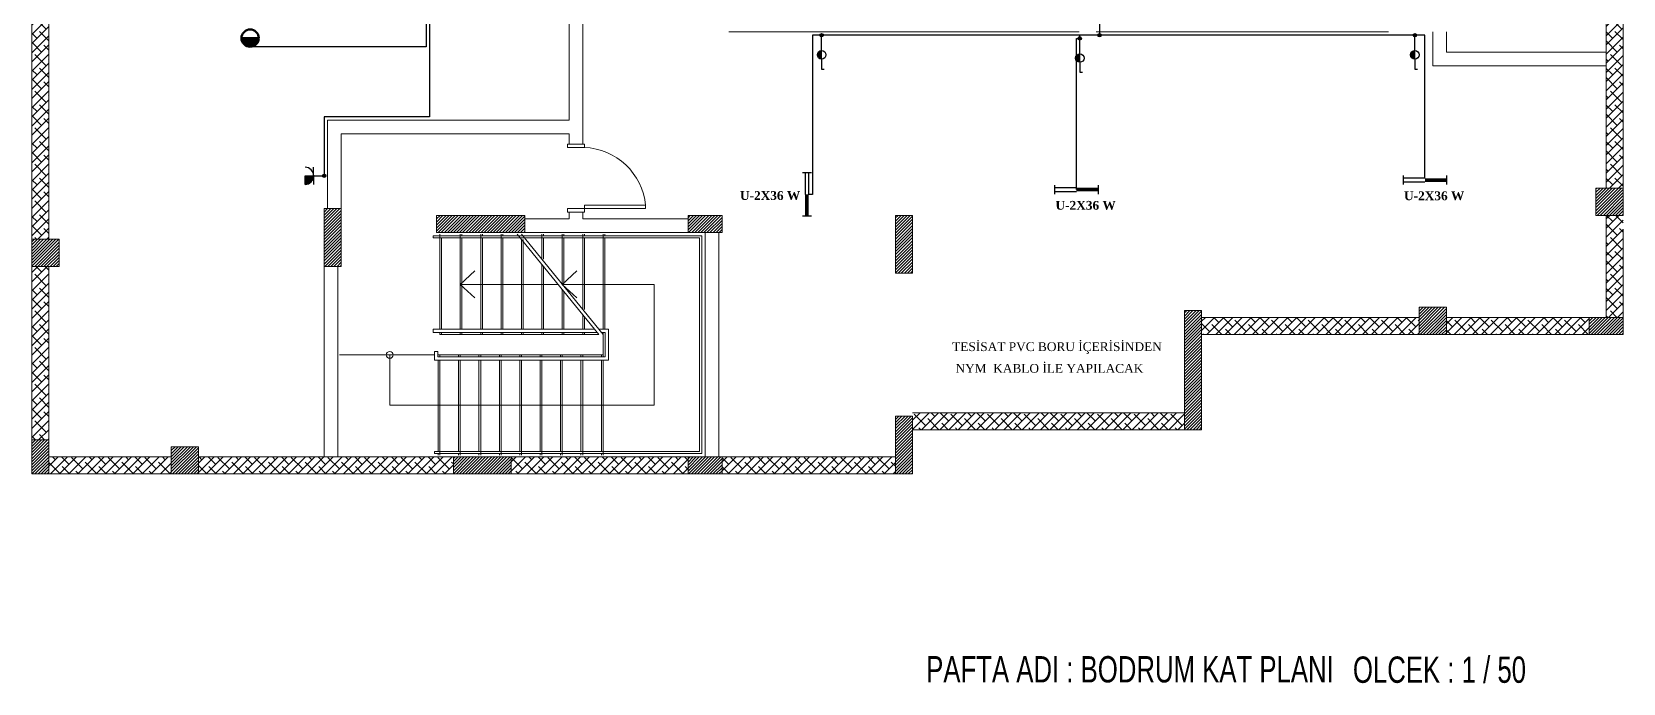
# Model space of a CAD drawing. Header units: millimetres. Extents: x 3395 to 31170, y 2853 to 7104.
# Drawn here: x 7695 to 10035, y 4042 to 4999 of the extents above; entities that cross this region are included whole.
import ezdxf

# ---------------------------------------------------------------- set-up
doc = ezdxf.new("R2010")
doc.units = ezdxf.units.MM
for name, color, linetype in [('AydınlatmaT.', 1, 'Continuous'), ('Elektrik T.', 4, 'Continuous'), ('H', 3, 'Continuous'), ('NO3', 3, 'Continuous'), ('priz', 4, 'Continuous'), ('S', 2, 'Continuous'), ('YazılarY.', 7, 'Continuous')]:
    doc.layers.add(name, color=color, linetype=linetype)
for name, color, linetype, lineweight in [('Duvar', 7, 'Continuous', 20), ('ELK', 1, 'Continuous', 50), ('elk035', 3, 'Continuous', 30), ('KAPEN', 30, 'Continuous', 13), ('TR', 252, 'Continuous', 5)]:
    doc.layers.add(name, color=color, linetype=linetype, lineweight=lineweight)
doc.styles.add('ALT', font='times.ttf', dxfattribs={"height": 20})
doc.styles.add('style1', font='arial.ttf')
pattern_1 = [(45, (14882.293, 21975.831), (-6.735192, 6.735192), []), (135, (14882.293, 21975.831), (-20.2055763, 6.735192), [23.8125, -14.2875])]

# ---------------------------------------------------------------- blocks, each defined once
blk = doc.blocks.new('LL1-2U')
at = {"layer": 'KAPEN'}
blk.add_lwpolyline([(5, 92.5), (10, 92.5), (10, 2.5), (5, 2.5)], close=True, dxfattribs=at)
for points in [[(0, 0), (0, 2.5), (5, 2.5), (5, -22.5), (0, -22.5), (0, -20)], [(100, 0), (100, 2.5), (95, 2.5), (95, -22.5), (100, -22.5), (100, -20)]]:
    blk.add_lwpolyline(points, dxfattribs=at)
blk.add_arc((0.8, -1.3), 94.2, 2.3093, 84.4176, dxfattribs=at)
blk = doc.blocks.new('C_ARMATUR')
at = {"layer": 'ELK'}
blk.add_hatch(color=256, dxfattribs=at).paths.add_polyline_path([(-9, 9, 0.198912), (-12.8, 0), (12.8, 0, 0.668179)])
blk.add_line((-12.8, 0), (12.8, 0), dxfattribs=at)
blk.add_lwpolyline([(-9, 9, 1), (9, -9, 1)], format="xyb", close=True, dxfattribs=at)
blk = doc.blocks.new('B')
at = {"layer": 'elk035'}
blk.add_hatch(color=256, dxfattribs=at).paths.add_polyline_path([(2.5, 0, 1), (-2.5, 0, 1)])
blk.add_circle((0, 0), 2.5, dxfattribs=at)
blk = doc.blocks.new('NORA')
for p, q in [((0, 0.228), (-0.032, 0.228)), ((0, 0.105), (0, 0.228))]:
    blk.add_line(p, q)
blk.add_circle((0, 0.053), 0.0525)
blk = doc.blocks.new('A')
at = {"layer": 'S', "xscale": 100, "yscale": 100, "zscale": 100, "rotation": 180}
blk.add_blockref('NORA', (0, 0), dxfattribs=at)

msp = doc.modelspace()

# ---------------------------------------------------------------- hatches: boundary and pattern name
at = {"layer": 'Duvar'}
for color, points in [(1, [(8856.3, 4971.7, 0.414214), (8850, 4965.4, 0.414214), (8856.3, 4959.1)]), (1, [(9235.8, 4967.1, 0.414214), (9229.5, 4960.8, 0.414214), (9235.8, 4954.5)]), (256, [(9728.7, 4971.7, 0.414214), (9722.4, 4965.4, 0.414214), (9728.7, 4959.1)])]:
    msp.add_hatch(color=color, dxfattribs=at).paths.add_polyline_path(points)
at = {"layer": 'priz'}
msp.add_hatch(color=4, dxfattribs=at).paths.add_polyline_path([(8109.4, 4787.6), (8096.8, 4787.5), (8096.8, 4774.9, 0.414214)])
at = {"layer": 'TR'}
h = msp.add_hatch(dxfattribs=at)
h.set_pattern_fill('ANSI38', color=256, scale=3)
h.set_pattern_definition(pattern_1)
h.paths.add_polyline_path([(10009.9, 5144.3), (10009.9, 5019.3), (10009.9, 4999.3), (10009.9, 4769.3), (10034.9, 4769.3), (10034.9, 5144.3)])
h = msp.add_hatch(dxfattribs=at)
h.set_pattern_fill('ANSI38', color=256, scale=3)
h.set_pattern_definition(pattern_1)
h.paths.add_polyline_path([(7694.9, 4694.3), (7719.9, 4694.3), (7719.9, 5034.3), (7694.9, 5034.3)])
h = msp.add_hatch(dxfattribs=at)
h.set_pattern_fill('ANSI38', color=256, scale=3)
h.set_pattern_definition(pattern_1)
h.paths.add_polyline_path([(10009.9, 4579.3), (10010.3, 4579.3), (10034.9, 4579.3), (10034.9, 4709.7), (10034.9, 4729.3), (10009.9, 4729.3), (10009.9, 4579.3)])
h.paths.add_polyline_path([(10009.9, 4579.3), (10009.9, 4579.3)], flags=16)
h = msp.add_hatch(dxfattribs=at)
h.set_pattern_fill('ANSI38', color=256, scale=3)
h.set_pattern_definition(pattern_1)
h.paths.add_polyline_path([(7694.9, 4399.3), (7719.9, 4399.3), (7719.9, 4654.3), (7694.9, 4654.3), (7694.9, 4399.3)])
h = msp.add_hatch(dxfattribs=at)
h.set_pattern_fill('ANSI38', color=256, scale=3)
h.set_pattern_definition([(45, (14882.293, 21975.831), (-6.735192, 6.735192), []), (135, (14882.293, 21975.831), (-20.2055763, 6.735192), [23.8125, -14.2875])])
h.paths.add_polyline_path([(9734.9, 4554.3), (9734.9, 4579.3), (9414.9, 4579.3), (9414.9, 4554.3)])
h = msp.add_hatch(dxfattribs=at)
h.set_pattern_fill('ANSI38', color=256, scale=3)
h.set_pattern_definition(pattern_1)
h.paths.add_polyline_path([(9984.9, 4579.3), (9774.9, 4579.3), (9774.9, 4554.3), (9984.9, 4554.3)])
h = msp.add_hatch(dxfattribs=at)
h.set_pattern_fill('ANSI38', color=256, scale=3)
h.set_pattern_definition([(45, (14882.293, 21985.831), (-6.735192, 6.735192), []), (135, (14882.293, 21985.831), (-20.2055763, 6.735192), [23.8125, -14.2875])])
h.paths.add_polyline_path([(8989.9, 4439.3), (8989.9, 4414.3), (9389.9, 4414.3), (9389.9, 4439.3)])
h = msp.add_hatch(dxfattribs=at)
h.set_pattern_fill('ANSI38', color=256, scale=3)
h.set_pattern_definition(pattern_1)
h.paths.add_polyline_path([(7719.9, 4349.3), (7899.9, 4349.3), (7899.9, 4374.3), (7719.9, 4374.3), (7719.9, 4374), (7719.9, 4349.3)])
h = msp.add_hatch(dxfattribs=at)
h.set_pattern_fill('ANSI38', color=256, scale=3)
h.set_pattern_definition(pattern_1)
h.paths.add_polyline_path([(8124.9, 4374.3), (7939.9, 4374.3), (7939.9, 4349.3), (7944.6, 4349.3), (8265.2, 4349.3), (8314.9, 4349.3), (8314.9, 4374.3), (8144.9, 4374.3)])
h = msp.add_hatch(dxfattribs=at)
h.set_pattern_fill('ANSI38', color=256, scale=3)
h.set_pattern_definition(pattern_1)
h.paths.add_polyline_path([(8399.9, 4349.3), (8659.9, 4349.3), (8659.9, 4374.3), (8399.9, 4374.3)])
h = msp.add_hatch(dxfattribs=at)
h.set_pattern_fill('ANSI38', color=256, scale=3)
h.set_pattern_definition(pattern_1)
h.paths.add_polyline_path([(8709.9, 4349.3), (8964.9, 4349.3), (8964.9, 4374.3), (8709.9, 4374.3)])

# ---------------------------------------------------------------- linework, layer by layer
at = {"layer": 'AydınlatmaT.'}
for p, q in [((9230.8, 4989.7), (9235.8, 4989.7)), ((9235.8, 4989.7), (9235.8, 4994.3))]:
    msp.add_line(p, q, dxfattribs=at)
for points in [[(8274.9, 5819.3), (8274.9, 5794.3), (8274.9, 5784.3), (8284.9, 5784.3), (8284.9, 5506.8), (8284.9, 5506.8), (8279.9, 5506.8), (8279.9, 5411.8), (8279.9, 5506.8), (8279.9, 5506.8), (8279.9, 5411.8), (8279.9, 5401.8), (8284.9, 5401.8), (8284.9, 5124.3), (8284.9, 5124.3), (8274.9, 5124.3), (8274.9, 4977.2), (8024, 4977.2), (8015.9, 4977.2)], [(9259.9, 5399.3), (9259.9, 5399.3), (9264.9, 5399.1), (9264.9, 4999.3), (9264.9, 4994.3)], [(8842.8, 4994.3), (8842.8, 4760.2), (8837.4, 4760.2)], [(9264.9, 4994.3), (8842.8, 4994.3)], [(9230.8, 4767.3), (9230.8, 4989.7)], [(9743.3, 4783.9), (9743.3, 4994.3), (9743.2, 4994.3), (9264.9, 4994.3)]]:
    msp.add_lwpolyline(points, dxfattribs=at)
at = {"layer": 'Duvar'}
for p, q in [((10009.9, 4769.3), (10009.9, 5204.4)), ((10034.9, 4749.3), (10034.9, 5204.4)), ((8484.9, 5034.3), (8484.9, 4869.3)), ((8504.9, 5034.3), (8504.9, 4834.3)), ((8129.9, 4739.3), (8129.9, 4869.3)), ((8484.9, 4869.3), (8129.9, 4869.3)), ((8149.9, 4739.3), (8149.9, 4849.3)), ((8484.9, 4849.3), (8149.9, 4849.3)), ((8484.9, 4849.3), (8484.9, 4834.3)), ((8484.9, 4834.3), (8504.9, 4834.3)), ((9994.9, 4769.3), (10034.9, 4769.3)), ((9994.9, 4769.3), (9994.9, 4729.3)), ((10034.9, 4769.3), (10034.9, 4729.3)), ((8124.9, 4739.3), (8149.9, 4739.3)), ((8124.9, 4739.3), (8124.9, 4654.3)), ((8149.9, 4739.3), (8149.9, 4654.3)), ((8289.9, 4729.3), (8419.9, 4729.3)), ((8289.9, 4729.3), (8289.9, 4704.3)), ((8419.9, 4729.3), (8419.9, 4704.3)), ((8484.9, 4734.3), (8484.9, 4724.3)), ((8484.9, 4734.3), (8504.9, 4734.3)), ((8504.9, 4734.3), (8504.9, 4724.3)), ((8659.9, 4729.3), (8709.9, 4729.3)), ((8659.9, 4729.3), (8659.9, 4704.3)), ((8709.9, 4729.3), (8709.9, 4704.3)), ((9994.9, 4729.3), (10034.9, 4729.3)), ((8289.9, 4704.3), (8419.9, 4704.3)), ((8659.9, 4704.3), (8709.9, 4704.3)), ((7694.9, 4694.3), (7734.9, 4694.3)), ((7694.9, 4694.3), (7694.9, 4654.3)), ((7734.9, 4694.3), (7734.9, 4654.3)), ((8284.9, 4699.3), (8679.9, 4699.3)), ((8284.9, 4699.3), (8284.9, 4696.3)), ((8284.9, 4696.3), (8676.9, 4696.3)), ((8676.9, 4696.3), (8676.9, 4382.3)), ((8679.9, 4699.3), (8679.9, 4379.3)), ((7694.9, 4654.3), (7734.9, 4654.3)), ((8124.9, 4654.3), (8149.9, 4654.3)), ((9389.9, 4589.3), (9414.9, 4589.3)), ((9389.9, 4589.3), (9389.9, 4414.3)), ((9414.9, 4589.3), (9414.9, 4414.3)), ((9734.9, 4594.3), (9774.9, 4594.3)), ((9734.9, 4594.3), (9734.9, 4554.3)), ((9774.9, 4594.3), (9774.9, 4554.3)), ((9414.9, 4579.3), (9734.9, 4579.3)), ((9984.9, 4579.3), (10034.9, 4579.3)), ((9984.9, 4579.3), (9984.9, 4554.3)), ((10034.9, 4579.3), (10034.9, 4554.3)), ((8284.9, 4562.3), (8521.9, 4562.3)), ((8284.9, 4562.3), (8284.9, 4557.3)), ((8284.9, 4557.3), (8526, 4557.3)), ((8528.4, 4562.3), (8542.9, 4562.3)), ((8532.5, 4557.3), (8537.9, 4557.3)), ((8537.9, 4557.3), (8537.9, 4521.3)), ((8542.9, 4562.3), (8542.9, 4516.3)), ((9414.9, 4554.3), (9734.9, 4554.3)), ((9734.9, 4554.3), (9774.9, 4554.3)), ((9984.9, 4554.3), (10034.9, 4554.3)), ((8286.9, 4529.3), (8286.9, 4516.3)), ((8291.9, 4529.3), (8286.9, 4529.3)), ((8286.9, 4516.3), (8542.9, 4516.3)), ((8291.9, 4529.3), (8291.9, 4521.3)), ((8291.9, 4521.3), (8537.9, 4521.3)), ((8964.9, 4434.3), (8989.9, 4434.3)), ((8964.9, 4434.3), (8964.9, 4349.3)), ((9389.9, 4439.3), (8989.9, 4439.3)), ((8989.9, 4434.3), (8989.9, 4349.3)), ((7694.9, 4399.3), (7719.9, 4399.3)), ((7694.9, 4399.3), (7694.9, 4349.3)), ((7719.9, 4399.3), (7719.9, 4349.3)), ((8989.9, 4414.3), (9389.9, 4414.3)), ((8989.9, 4349.2), (8989.9, 4404.2)), ((9389.9, 4414.3), (9414.9, 4414.3)), ((7899.9, 4389.3), (7939.9, 4389.3)), ((7899.9, 4389.3), (7899.9, 4349.3)), ((7939.9, 4389.3), (7939.9, 4349.3)), ((8286.9, 4382.3), (8676.9, 4382.3)), ((8286.9, 4382.3), (8286.9, 4379.3)), ((8286.9, 4379.3), (8679.9, 4379.3)), ((8314.9, 4374.3), (8399.9, 4374.3)), ((8314.9, 4374.3), (8314.9, 4349.3)), ((8399.9, 4374.3), (8399.9, 4349.3)), ((8659.9, 4374.3), (8709.9, 4374.3)), ((8659.9, 4374.3), (8659.9, 4349.3)), ((8709.9, 4374.3), (8709.9, 4349.3)), ((7694.9, 4349.3), (7719.9, 4349.3)), ((7899.9, 4349.3), (7939.9, 4349.3)), ((8314.9, 4349.3), (8399.9, 4349.3)), ((8659.9, 4349.3), (8709.9, 4349.3)), ((8964.9, 4349.3), (8989.9, 4349.3))]:
    msp.add_line(p, q, dxfattribs=at)
at = {"layer": 'Duvar', "ltscale": 2}
for p, q in [((7694.9, 4694.3), (7694.9, 5034.3)), ((7719.9, 4694.3), (7719.9, 5034.3)), ((8719.9, 4999.3), (9234.9, 4999.3)), ((8719.9, 4999.3), (9234.9, 4999.3)), ((9259.9, 4999.3), (9689.9, 4999.3)), ((9754.9, 4999.3), (9754.9, 4949.3)), ((9774.9, 4999.3), (9774.9, 4969.3)), ((9774.9, 4969.3), (10009.9, 4969.3)), ((9754.9, 4949.3), (10009.9, 4949.3)), ((10009.9, 4729.3), (10009.9, 4579.3)), ((8419.9, 4724.3), (8484.9, 4724.3)), ((8419.9, 4704.3), (8684.9, 4704.3)), ((8504.9, 4724.3), (8659.9, 4724.3)), ((8684.9, 4704.3), (8684.9, 4374.3)), ((8704.9, 4704.3), (8704.9, 4374.3)), ((10034.9, 4709.3), (10034.9, 4554.3)), ((8447.4, 4701.8), (8447.4, 4699.3)), ((8447.4, 4696.3), (8447.4, 4664.9)), ((8477.4, 4701.8), (8477.4, 4699.3)), ((8477.4, 4696.3), (8477.4, 4628)), ((8507.4, 4701.8), (8507.4, 4699.3)), ((8507.4, 4696.3), (8507.4, 4591.1)), ((8537.4, 4701.8), (8537.4, 4699.3)), ((8537.4, 4696.3), (8537.4, 4562.3)), ((7694.9, 4369.3), (7694.9, 4654.3)), ((7719.9, 4374.3), (7719.9, 4654.3)), ((8124.9, 4654.3), (8124.9, 4374.3)), ((8144.9, 4654.3), (8144.9, 4374.3)), ((9774.9, 4579.3), (10009.9, 4579.3)), ((8534.9, 4557.3), (8534.9, 4554.3)), ((8534.9, 4557.3), (8534.9, 4524.3)), ((9774.9, 4554.3), (10034.9, 4554.3)), ((8286.9, 4524.3), (8147.4, 4524.3)), ((8294.9, 4524.3), (8291.9, 4524.3)), ((8292.4, 4516.3), (8292.4, 4382.3)), ((8294.9, 4524.3), (8534.9, 4524.3)), ((8322.4, 4524.3), (8322.4, 4521.3)), ((8322.4, 4516.3), (8322.4, 4382.3)), ((8352.4, 4524.3), (8352.4, 4521.3)), ((8352.4, 4516.3), (8352.4, 4382.3)), ((8382.4, 4524.3), (8382.4, 4521.3)), ((8382.4, 4516.3), (8382.4, 4382.3)), ((8412.4, 4524.3), (8412.4, 4521.3)), ((8412.4, 4516.3), (8412.4, 4382.3)), ((8442.4, 4524.3), (8442.4, 4521.3)), ((8442.4, 4516.3), (8442.4, 4382.3)), ((8472.4, 4524.3), (8472.4, 4521.3)), ((8472.4, 4516.3), (8472.4, 4382.3)), ((8502.4, 4524.3), (8502.4, 4521.3)), ((8502.4, 4516.3), (8502.4, 4382.3)), ((8532.4, 4524.3), (8532.4, 4521.3)), ((8532.4, 4516.3), (8532.4, 4382.3)), ((8292.4, 4379.3), (8292.4, 4376.8)), ((8322.4, 4379.3), (8322.4, 4376.8)), ((8352.4, 4379.3), (8352.4, 4376.8)), ((8382.4, 4379.3), (8382.4, 4376.8)), ((8412.4, 4379.3), (8412.4, 4376.8)), ((8442.4, 4379.3), (8442.4, 4376.8)), ((8472.4, 4379.3), (8472.4, 4376.8)), ((8502.4, 4379.3), (8502.4, 4376.8)), ((8532.4, 4379.3), (8532.4, 4376.8)), ((7694.9, 4369.3), (7694.9, 4349.3)), ((7899.9, 4374.3), (7719.9, 4374.3)), ((7939.9, 4374.3), (8964.9, 4374.3)), ((8344.9, 4374.3), (8964.9, 4374.3)), ((7904.9, 4349.3), (7694.9, 4349.3)), ((7939.9, 4349.3), (8314.9, 4349.3)), ((8344.9, 4349.3), (8964.9, 4349.3))]:
    msp.add_line(p, q, dxfattribs=at)
at = {"layer": 'Duvar', "ltscale": 5}
for p, q in [((8294.9, 4701.8), (8294.9, 4562.3)), ((8297.4, 4696.3), (8297.4, 4562.3)), ((8324.9, 4701.8), (8324.9, 4562.3)), ((8327.4, 4701.8), (8327.4, 4699.3)), ((8327.4, 4696.3), (8327.4, 4562.3)), ((8354.9, 4701.8), (8354.9, 4562.3)), ((8357.4, 4701.8), (8357.4, 4699.3)), ((8357.4, 4696.3), (8357.4, 4562.3)), ((8384.9, 4701.8), (8384.9, 4562.3)), ((8387.4, 4701.8), (8387.4, 4699.3)), ((8387.4, 4696.3), (8387.4, 4562.3)), ((8414.9, 4693.8), (8414.9, 4562.3)), ((8417.4, 4693.8), (8417.4, 4562.3)), ((8444.9, 4701.8), (8444.9, 4664.9)), ((8474.9, 4701.8), (8474.9, 4628)), ((8504.9, 4701.8), (8504.9, 4591.1)), ((8534.9, 4701.8), (8534.9, 4562.3)), ((8534.9, 4701.8), (8534.9, 4562.3)), ((8444.9, 4657), (8444.9, 4562.3)), ((8447.4, 4653.9), (8447.4, 4562.3)), ((8474.9, 4620.1), (8474.9, 4562.3)), ((8477.4, 4617), (8477.4, 4562.3)), ((8504.9, 4583.2), (8504.9, 4562.3)), ((8507.4, 4580.1), (8507.4, 4562.3)), ((8294.9, 4557.3), (8294.9, 4554.3)), ((8294.9, 4554.3), (8528.5, 4554.3)), ((8297.4, 4557.3), (8297.4, 4554.3)), ((8324.9, 4557.3), (8324.9, 4554.3)), ((8327.4, 4557.3), (8327.4, 4554.3)), ((8354.9, 4557.3), (8354.9, 4554.3)), ((8357.4, 4557.3), (8357.4, 4554.3)), ((8384.9, 4557.3), (8384.9, 4554.3)), ((8387.4, 4557.3), (8387.4, 4554.3)), ((8414.9, 4557.3), (8414.9, 4554.3)), ((8417.4, 4557.3), (8417.4, 4554.3)), ((8444.9, 4557.3), (8444.9, 4554.3)), ((8447.4, 4557.3), (8447.4, 4554.3)), ((8474.9, 4557.3), (8474.9, 4554.3)), ((8477.4, 4557.3), (8477.4, 4554.3)), ((8504.9, 4557.3), (8504.9, 4554.3)), ((8507.4, 4557.3), (8507.4, 4554.3)), ((8294.9, 4524.3), (8294.9, 4521.3)), ((8294.9, 4516.3), (8294.9, 4376.8)), ((8324.9, 4524.3), (8324.9, 4521.3)), ((8324.9, 4516.3), (8324.9, 4376.8)), ((8354.9, 4524.3), (8354.9, 4521.3)), ((8354.9, 4516.3), (8354.9, 4376.8)), ((8384.9, 4524.3), (8384.9, 4521.3)), ((8384.9, 4516.3), (8384.9, 4376.8)), ((8414.9, 4524.3), (8414.9, 4521.3)), ((8414.9, 4516.3), (8414.9, 4376.8)), ((8444.9, 4524.3), (8444.9, 4521.3)), ((8444.9, 4516.3), (8444.9, 4376.8)), ((8474.9, 4524.3), (8474.9, 4521.3)), ((8474.9, 4516.3), (8474.9, 4376.8)), ((8504.9, 4524.3), (8504.9, 4521.3)), ((8504.9, 4516.3), (8504.9, 4376.8)), ((8534.9, 4524.3), (8534.9, 4521.3)), ((8534.9, 4524.3), (8534.9, 4521.3)), ((8534.9, 4516.3), (8534.9, 4376.8)), ((8534.9, 4516.3), (8534.9, 4376.8))]:
    msp.add_line(p, q, dxfattribs=at)
at = {"layer": 'Duvar'}
msp.add_lwpolyline([(8989.9, 4729.3), (8989.9, 4644.3), (8964.9, 4644.3), (8964.9, 4729.3)], close=True, dxfattribs=at)
for points in [[(8528.5, 4554.3), (8408.5, 4701.8)], [(8534.9, 4554.3), (8414.9, 4701.8)], [(8346.5, 4648), (8324.9, 4628)], [(8496.5, 4648), (8474.9, 4628)], [(8474.9, 4628), (8609.9, 4628), (8609.9, 4450.5), (8221.1, 4450.5), (8221.1, 4524.3)], [(8324.9, 4628), (8468.5, 4628)], [(8346.5, 4608), (8324.9, 4628)], [(8496.5, 4608), (8474.9, 4628)]]:
    msp.add_lwpolyline(points, dxfattribs=at)
msp.add_circle((8221.1, 4524.3), 5, dxfattribs=at)
at = {"layer": 'Elektrik T.'}
msp.add_lwpolyline([(8284.9, 5501.8), (8284.9, 5406.8), (8284.9, 5406.8), (8289.9, 5406.8), (8289.9, 5124.3), (8289.9, 5119.3), (8279.9, 5119.3), (8279.9, 4874.3), (8279.9, 4874.3), (8129.9, 4874.3), (8124.9, 4874.3), (8124.9, 4787.6)], dxfattribs=at)
at = {"layer": 'H', "linetype": 'Continuous'}
for p, q in [((8856.3, 4959.1), (8856.3, 4994.3)), ((9235.8, 4954.5), (9235.8, 4989.7)), ((9728.7, 4959.1), (9728.7, 4994.3))]:
    msp.add_line(p, q, dxfattribs=at)
at = {"layer": 'NO3'}
for p, q in [((8841.4, 4792.1), (8828, 4792.1)), ((8832, 4792.1), (8832, 4760.2)), ((8837.4, 4760.2), (8837.4, 4792.1)), ((9198.8, 4774), (9198.8, 4760.7)), ((9262.8, 4774), (9262.8, 4760.7)), ((9711.3, 4787.9), (9711.3, 4774.6)), ((9743.3, 4783.9), (9711.3, 4783.9)), ((9711.3, 4778.6), (9743.3, 4778.6)), ((9775.3, 4787.9), (9775.3, 4774.6)), ((9230.8, 4770), (9198.8, 4770)), ((9198.8, 4764.7), (9230.8, 4764.7)), ((8841.4, 4728.2), (8828, 4728.2))]:
    msp.add_line(p, q, dxfattribs=at)
at = {"layer": 'NO3', "const_width": 5.33}
for points in [[(9775.3, 4781.3), (9743.3, 4781.3)], [(8834.7, 4728.2), (8834.7, 4760.2)], [(9262.8, 4767.3), (9230.8, 4767.3)]]:
    msp.add_lwpolyline(points, dxfattribs=at)
at = {"layer": 'priz', "color": 4}
for p, q in [((8109.4, 4775), (8109.3, 4800.1)), ((8096.8, 4787.5), (8124.9, 4787.6)), ((8096.8, 4774.9), (8096.8, 4787.5))]:
    msp.add_line(p, q, dxfattribs=at)
for start, end in [(0.2087, 90.2087), (270.2087, 0.2087)]:
    msp.add_arc((8096.8, 4787.5), 12.6, start, end, dxfattribs=at)
at = {"layer": 'TR', "ltscale": 2}
for p, q in [((9994.9, 4767.8), (9996.4, 4769.3)), ((9994.9, 4763.3), (10000.9, 4769.3)), ((9994.9, 4758.8), (10005.4, 4769.3)), ((9994.9, 4754.3), (10009.9, 4769.3)), ((9994.9, 4749.8), (10014.4, 4769.3)), ((9994.9, 4745.3), (10018.9, 4769.3)), ((9994.9, 4740.8), (10023.3, 4769.3)), ((9994.9, 4736.3), (10027.8, 4769.3)), ((9994.9, 4731.8), (10032.3, 4769.3)), ((9996.8, 4729.3), (10034.9, 4767.4)), ((10001.3, 4729.3), (10034.9, 4762.9)), ((10005.8, 4729.3), (10034.9, 4758.4)), ((10010.3, 4729.3), (10034.9, 4753.9)), ((8124.9, 4738.7), (8125.5, 4739.3)), ((8124.9, 4734.2), (8129.9, 4739.3)), ((8124.9, 4729.7), (8134.4, 4739.3)), ((8124.9, 4725.2), (8138.9, 4739.3)), ((8124.9, 4720.8), (8143.4, 4739.3)), ((8124.9, 4716.3), (8147.9, 4739.3)), ((8124.9, 4711.8), (8149.9, 4736.8)), ((8124.9, 4707.3), (8149.9, 4732.3)), ((8124.9, 4702.8), (8149.9, 4727.8)), ((8289.9, 4728.6), (8290.6, 4729.3)), ((8289.9, 4724.1), (8295.1, 4729.3)), ((8289.9, 4719.6), (8299.5, 4729.3)), ((8289.9, 4715.1), (8304, 4729.3)), ((8289.9, 4710.6), (8308.5, 4729.3)), ((8289.9, 4706.1), (8313, 4729.3)), ((8292.5, 4704.3), (8317.5, 4729.3)), ((8297, 4704.3), (8322, 4729.3)), ((8301.5, 4704.3), (8326.5, 4729.3)), ((8306, 4704.3), (8331, 4729.3)), ((8310.5, 4704.3), (8335.5, 4729.3)), ((8315, 4704.3), (8340, 4729.3)), ((8319.4, 4704.3), (8344.4, 4729.3)), ((8323.9, 4704.3), (8348.9, 4729.3)), ((8328.4, 4704.3), (8353.4, 4729.3)), ((8332.9, 4704.3), (8357.9, 4729.3)), ((8337.4, 4704.3), (8362.4, 4729.3)), ((8341.9, 4704.3), (8366.9, 4729.3)), ((8346.4, 4704.3), (8371.4, 4729.3)), ((8350.9, 4704.3), (8375.9, 4729.3)), ((8355.4, 4704.3), (8380.4, 4729.3)), ((8359.9, 4704.3), (8384.9, 4729.3)), ((8364.4, 4704.3), (8389.4, 4729.3)), ((8368.8, 4704.3), (8393.8, 4729.3)), ((8373.3, 4704.3), (8398.3, 4729.3)), ((8377.8, 4704.3), (8402.8, 4729.3)), ((8382.3, 4704.3), (8407.3, 4729.3)), ((8386.8, 4704.3), (8411.8, 4729.3)), ((8391.3, 4704.3), (8416.3, 4729.3)), ((8395.8, 4704.3), (8419.9, 4728.4)), ((8659.9, 4725.9), (8663.2, 4729.3)), ((8659.9, 4721.4), (8667.7, 4729.3)), ((8659.9, 4716.9), (8672.2, 4729.3)), ((8659.9, 4712.4), (8676.7, 4729.3)), ((8659.9, 4708), (8681.2, 4729.3)), ((8660.7, 4704.3), (8685.7, 4729.3)), ((8665.2, 4704.3), (8690.2, 4729.3)), ((8669.7, 4704.3), (8694.7, 4729.3)), ((8674.2, 4704.3), (8699.2, 4729.3)), ((8678.7, 4704.3), (8703.7, 4729.3)), ((8683.1, 4704.3), (8708.1, 4729.3)), ((8964.9, 4725.6), (8968.6, 4729.3)), ((8964.9, 4721.1), (8973.1, 4729.3)), ((8964.9, 4716.6), (8977.6, 4729.3)), ((8964.9, 4712.1), (8982, 4729.3)), ((8964.9, 4707.6), (8986.5, 4729.3)), ((8964.9, 4703.1), (8989.9, 4728.1)), ((10014.8, 4729.3), (10034.9, 4749.4)), ((10019.3, 4729.3), (10034.9, 4744.9)), ((10023.8, 4729.3), (10034.9, 4740.4)), ((10028.2, 4729.3), (10034.9, 4735.9)), ((10032.7, 4729.3), (10034.9, 4731.4)), ((8124.9, 4698.3), (8149.9, 4723.3)), ((8124.9, 4693.8), (8149.9, 4718.8)), ((8124.9, 4689.3), (8149.9, 4714.3)), ((8124.9, 4684.8), (8149.9, 4709.8)), ((8124.9, 4680.3), (8149.9, 4705.3)), ((8400.3, 4704.3), (8419.9, 4723.9)), ((8404.8, 4704.3), (8419.9, 4719.4)), ((8409.3, 4704.3), (8419.9, 4714.9)), ((8413.7, 4704.3), (8419.9, 4710.4)), ((8418.2, 4704.3), (8419.9, 4705.9)), ((8687.6, 4704.3), (8709.9, 4726.5)), ((8692.1, 4704.3), (8709.9, 4722)), ((8696.6, 4704.3), (8709.9, 4717.5)), ((8701.1, 4704.3), (8709.9, 4713.1)), ((8705.6, 4704.3), (8709.9, 4708.6)), ((8964.9, 4698.6), (8989.9, 4723.6)), ((8964.9, 4694.2), (8989.9, 4719.2)), ((8964.9, 4689.7), (8989.9, 4714.7)), ((8964.9, 4685.2), (8989.9, 4710.2)), ((8964.9, 4680.7), (8989.9, 4705.7)), ((7694.9, 4690.4), (7698.8, 4694.3)), ((7694.9, 4685.9), (7703.3, 4694.3)), ((7694.9, 4681.4), (7707.8, 4694.3)), ((7694.9, 4676.9), (7712.3, 4694.3)), ((7694.9, 4672.4), (7716.8, 4694.3)), ((7694.9, 4667.9), (7721.2, 4694.3)), ((7694.9, 4663.4), (7725.7, 4694.3)), ((7694.9, 4658.9), (7730.2, 4694.3)), ((7694.9, 4654.5), (7734.7, 4694.3)), ((7699.2, 4654.3), (7734.9, 4690)), ((7703.7, 4654.3), (7734.9, 4685.5)), ((7708.2, 4654.3), (7734.9, 4681)), ((8124.9, 4675.9), (8149.9, 4700.9)), ((8124.9, 4671.4), (8149.9, 4696.4)), ((8124.9, 4666.9), (8149.9, 4691.9)), ((8124.9, 4662.4), (8149.9, 4687.4)), ((8124.9, 4657.9), (8149.9, 4682.9)), ((8964.9, 4676.2), (8989.9, 4701.2)), ((8964.9, 4671.7), (8989.9, 4696.7)), ((8964.9, 4667.2), (8989.9, 4692.2)), ((8964.9, 4662.7), (8989.9, 4687.7)), ((8964.9, 4658.2), (8989.9, 4683.2)), ((7712.7, 4654.3), (7734.9, 4676.5)), ((7717.2, 4654.3), (7734.9, 4672)), ((7721.7, 4654.3), (7734.9, 4667.5)), ((7726.1, 4654.3), (7734.9, 4663)), ((7730.6, 4654.3), (7734.9, 4658.5)), ((8125.8, 4654.3), (8149.9, 4678.4)), ((8130.3, 4654.3), (8149.9, 4673.9)), ((8134.7, 4654.3), (8149.9, 4669.4)), ((8139.2, 4654.3), (8149.9, 4664.9)), ((8143.7, 4654.3), (8149.9, 4660.4)), ((8964.9, 4653.7), (8989.9, 4678.7)), ((8964.9, 4649.3), (8989.9, 4674.3)), ((8964.9, 4644.8), (8989.9, 4669.8)), ((8968.9, 4644.3), (8989.9, 4665.3)), ((8973.4, 4644.3), (8989.9, 4660.8)), ((8148.2, 4654.3), (8149.9, 4656)), ((8977.9, 4644.3), (8989.9, 4656.3)), ((8982.4, 4644.3), (8989.9, 4651.8)), ((8986.8, 4644.3), (8989.9, 4647.3)), ((9389.9, 4585.9), (9393.3, 4589.3)), ((9389.9, 4581.4), (9397.8, 4589.3)), ((9389.9, 4576.9), (9402.3, 4589.3)), ((9389.9, 4572.4), (9406.8, 4589.3)), ((9389.9, 4567.9), (9411.3, 4589.3)), ((9389.9, 4563.4), (9414.9, 4588.4)), ((9734.9, 4593.1), (9736.1, 4594.3)), ((9734.9, 4588.6), (9740.6, 4594.3)), ((9734.9, 4584.1), (9745.1, 4594.3)), ((9734.9, 4579.6), (9749.6, 4594.3)), ((9734.9, 4575.1), (9754.1, 4594.3)), ((9734.9, 4570.6), (9758.5, 4594.3)), ((9734.9, 4566.1), (9763, 4594.3)), ((9734.9, 4561.6), (9767.5, 4594.3)), ((9734.9, 4557.2), (9772, 4594.3)), ((9736.5, 4554.3), (9774.9, 4592.7)), ((9741, 4554.3), (9774.9, 4588.2)), ((9389.9, 4558.9), (9414.9, 4583.9)), ((9389.9, 4554.4), (9414.9, 4579.4)), ((9389.9, 4549.9), (9414.9, 4574.9)), ((9389.9, 4545.4), (9414.9, 4570.4)), ((9389.9, 4541), (9414.9, 4566)), ((9745.5, 4554.3), (9774.9, 4583.7)), ((9750, 4554.3), (9774.9, 4579.2)), ((9754.5, 4554.3), (9774.9, 4574.7)), ((9759, 4554.3), (9774.9, 4570.2)), ((9763.4, 4554.3), (9774.9, 4565.7)), ((9984.9, 4578.2), (9986, 4579.3)), ((9984.9, 4573.7), (9990.5, 4579.3)), ((9984.9, 4569.2), (9995, 4579.3)), ((9984.9, 4564.7), (9999.5, 4579.3)), ((9984.9, 4560.2), (10004, 4579.3)), ((9984.9, 4555.7), (10008.5, 4579.3)), ((9988, 4554.3), (10013, 4579.3)), ((9992.4, 4554.3), (10017.4, 4579.3)), ((9996.9, 4554.3), (10021.9, 4579.3)), ((10001.4, 4554.3), (10026.4, 4579.3)), ((10005.9, 4554.3), (10030.9, 4579.3)), ((10010.4, 4554.3), (10034.9, 4578.8)), ((10014.9, 4554.3), (10034.9, 4574.3)), ((10019.4, 4554.3), (10034.9, 4569.8)), ((10023.9, 4554.3), (10034.9, 4565.3)), ((9389.9, 4536.5), (9414.9, 4561.5)), ((9389.9, 4532), (9414.9, 4557)), ((9389.9, 4527.5), (9414.9, 4552.5)), ((9389.9, 4523), (9414.9, 4548)), ((9389.9, 4518.5), (9414.9, 4543.5)), ((9767.9, 4554.3), (9774.9, 4561.2)), ((9772.4, 4554.3), (9774.9, 4556.7)), ((10028.4, 4554.3), (10034.9, 4560.8)), ((10032.9, 4554.3), (10034.9, 4556.3)), ((9389.9, 4514), (9414.9, 4539)), ((9389.9, 4509.5), (9414.9, 4534.5)), ((9389.9, 4505), (9414.9, 4530)), ((9389.9, 4500.5), (9414.9, 4525.5)), ((9389.9, 4496.1), (9414.9, 4521.1)), ((9389.9, 4491.6), (9414.9, 4516.6)), ((9389.9, 4487.1), (9414.9, 4512.1)), ((9389.9, 4482.6), (9414.9, 4507.6)), ((9389.9, 4478.1), (9414.9, 4503.1)), ((9389.9, 4473.6), (9414.9, 4498.6)), ((9389.9, 4469.1), (9414.9, 4494.1)), ((9389.9, 4464.6), (9414.9, 4489.6)), ((9389.9, 4460.1), (9414.9, 4485.1)), ((9389.9, 4455.6), (9414.9, 4480.6)), ((9389.9, 4451.2), (9414.9, 4476.2)), ((9389.9, 4446.7), (9414.9, 4471.7)), ((9389.9, 4442.2), (9414.9, 4467.2)), ((9389.9, 4437.7), (9414.9, 4462.7)), ((9389.9, 4433.2), (9414.9, 4458.2)), ((9389.9, 4428.7), (9414.9, 4453.7)), ((9389.9, 4424.2), (9414.9, 4449.2)), ((8964.9, 4433.7), (8965.4, 4434.3)), ((8964.9, 4429.2), (8969.9, 4434.3)), ((8964.9, 4424.8), (8974.4, 4434.3)), ((8964.9, 4420.3), (8978.9, 4434.3)), ((8964.9, 4415.8), (8983.4, 4434.3)), ((8964.9, 4411.3), (8987.9, 4434.3)), ((8964.9, 4406.8), (8989.9, 4431.8)), ((8964.9, 4402.3), (8989.9, 4427.3)), ((8964.9, 4397.8), (8989.9, 4422.8)), ((9389.9, 4419.7), (9414.9, 4444.7)), ((9389.9, 4415.2), (9414.9, 4440.2)), ((9393.4, 4414.3), (9414.9, 4435.7)), ((9397.9, 4414.3), (9414.9, 4431.2)), ((9402.4, 4414.3), (9414.9, 4426.8)), ((7694.9, 4398.5), (7695.7, 4399.3)), ((7694.9, 4394), (7700.1, 4399.3)), ((7694.9, 4389.5), (7704.6, 4399.3)), ((7694.9, 4385), (7709.1, 4399.3)), ((7694.9, 4380.6), (7713.6, 4399.3)), ((7694.9, 4376.1), (7718.1, 4399.3)), ((8964.9, 4393.3), (8989.9, 4418.3)), ((8964.9, 4388.8), (8989.9, 4413.8)), ((8964.9, 4384.3), (8989.9, 4409.3)), ((8964.9, 4379.9), (8989.9, 4404.9)), ((8964.9, 4375.4), (8989.9, 4400.4)), ((9406.9, 4414.3), (9414.9, 4422.3)), ((9411.4, 4414.3), (9414.9, 4417.8)), ((7694.9, 4371.6), (7719.9, 4396.6)), ((7694.9, 4367.1), (7719.9, 4392.1)), ((7694.9, 4362.6), (7719.9, 4387.6)), ((7694.9, 4358.1), (7719.9, 4383.1)), ((7694.9, 4353.6), (7719.9, 4378.6)), ((7899.9, 4388), (7901.2, 4389.3)), ((7899.9, 4383.5), (7905.7, 4389.3)), ((7899.9, 4379), (7910.2, 4389.3)), ((7899.9, 4374.5), (7914.6, 4389.3)), ((7899.9, 4370), (7919.1, 4389.3)), ((7899.9, 4365.5), (7923.6, 4389.3)), ((7899.9, 4361.1), (7928.1, 4389.3)), ((7899.9, 4356.6), (7932.6, 4389.3)), ((7899.9, 4352.1), (7937.1, 4389.3)), ((7901.6, 4349.3), (7939.9, 4387.6)), ((7906.1, 4349.3), (7939.9, 4383.1)), ((7910.6, 4349.3), (7939.9, 4378.6)), ((8964.9, 4370.9), (8989.9, 4395.9)), ((8964.9, 4366.4), (8989.9, 4391.4)), ((8964.9, 4361.9), (8989.9, 4386.9)), ((8964.9, 4357.4), (8989.9, 4382.4)), ((8964.9, 4352.9), (8989.9, 4377.9)), ((7695, 4349.3), (7719.9, 4374.1)), ((7699.5, 4349.3), (7719.9, 4369.6)), ((7704, 4349.3), (7719.9, 4365.1)), ((7708.5, 4349.3), (7719.9, 4360.7)), ((7713, 4349.3), (7719.9, 4356.2)), ((7915.1, 4349.3), (7939.9, 4374.1)), ((7919.5, 4349.3), (7939.9, 4369.6)), ((7924, 4349.3), (7939.9, 4365.1)), ((7928.5, 4349.3), (7939.9, 4360.6)), ((7933, 4349.3), (7939.9, 4356.1)), ((8314.9, 4371.9), (8317.2, 4374.3)), ((8314.9, 4367.4), (8321.7, 4374.3)), ((8314.9, 4363), (8326.2, 4374.3)), ((8314.9, 4358.5), (8330.7, 4374.3)), ((8314.9, 4354), (8335.2, 4374.3)), ((8314.9, 4349.5), (8339.7, 4374.3)), ((8319.2, 4349.3), (8344.2, 4374.3)), ((8323.7, 4349.3), (8348.7, 4374.3)), ((8328.1, 4349.3), (8353.1, 4374.3)), ((8332.6, 4349.3), (8357.6, 4374.3)), ((8337.1, 4349.3), (8362.1, 4374.3)), ((8341.6, 4349.3), (8366.6, 4374.3)), ((8346.1, 4349.3), (8371.1, 4374.3)), ((8350.6, 4349.3), (8375.6, 4374.3)), ((8355.1, 4349.3), (8380.1, 4374.3)), ((8359.6, 4349.3), (8384.6, 4374.3)), ((8364.1, 4349.3), (8389.1, 4374.3)), ((8368.6, 4349.3), (8393.6, 4374.3)), ((8373.1, 4349.3), (8398.1, 4374.3)), ((8377.5, 4349.3), (8399.9, 4371.6)), ((8382, 4349.3), (8399.9, 4367.1)), ((8386.5, 4349.3), (8399.9, 4362.6)), ((8391, 4349.3), (8399.9, 4358.2)), ((8395.5, 4349.3), (8399.9, 4353.7)), ((8659.9, 4371.2), (8663, 4374.3)), ((8659.9, 4366.7), (8667.5, 4374.3)), ((8659.9, 4362.2), (8671.9, 4374.3)), ((8659.9, 4357.7), (8676.4, 4374.3)), ((8659.9, 4353.2), (8680.9, 4374.3)), ((8660.4, 4349.3), (8685.4, 4374.3)), ((8664.9, 4349.3), (8689.9, 4374.3)), ((8669.4, 4349.3), (8694.4, 4374.3)), ((8673.9, 4349.3), (8698.9, 4374.3)), ((8678.4, 4349.3), (8703.4, 4374.3)), ((8682.9, 4349.3), (8707.9, 4374.3)), ((8687.4, 4349.3), (8709.9, 4371.8)), ((8691.8, 4349.3), (8709.9, 4367.3)), ((8696.3, 4349.3), (8709.9, 4362.8)), ((8700.8, 4349.3), (8709.9, 4358.3)), ((8705.3, 4349.3), (8709.9, 4353.8)), ((8965.7, 4349.3), (8989.9, 4373.4)), ((8970.2, 4349.3), (8989.9, 4368.9)), ((8974.7, 4349.3), (8989.9, 4364.4)), ((8979.2, 4349.3), (8989.9, 4359.9)), ((8983.7, 4349.3), (8989.9, 4355.5)), ((7717.5, 4349.3), (7719.9, 4351.7)), ((7937.5, 4349.3), (7939.9, 4351.7)), ((8709.8, 4349.3), (8709.9, 4349.4)), ((8988.2, 4349.3), (8989.9, 4351))]:
    msp.add_line(p, q, dxfattribs=at)

# ---------------------------------------------------------------- block references
at = {"layer": 'AydınlatmaT.', "rotation": 180}
msp.add_blockref('C_ARMATUR', (8015.9, 4990), dxfattribs=at)
at = {"layer": 'Duvar', "rotation": 109.6047395526662}
for p in [(8856.3, 4994.3), (9235.8, 4989.7), (9264.9, 4994.3), (9728.7, 4994.3), (8124.9, 4787.6)]:
    msp.add_blockref('B', p, dxfattribs=at)
at = {"layer": 'Duvar', "xscale": -1, "rotation": 270}
msp.add_blockref('LL1-2U', (8504.9, 4734.3), dxfattribs=at)
at = {"layer": 'H', "linetype": 'Continuous', "xscale": 1.19999999999709, "yscale": 1.19999999999709, "zscale": 1.19999999999709}
for p in [(8856.3, 4971.7), (9235.8, 4967.1), (9728.7, 4971.7)]:
    msp.add_blockref('A', p, dxfattribs=at)

# ---------------------------------------------------------------- texts
at = {"layer": 'YazılarY.', "color": 3, "style": 'ALT'}
for s, p in [('TESİSAT PVC BORU İÇERİSİNDEN ', (9048.2, 4529.9)), (' NYM  KABLO İLE YAPILACAK', (9048.2, 4498))]:
    msp.add_text(s, height=12.96, rotation=360, dxfattribs=at).set_placement(p)
at = {"layer": 'YazılarY.', "color": 3, "style": 'style1', "width": 0.7}
for s, p in [('PAFTA ADI : BODRUM KAT PLANI', (9010, 4042.7)), ('OLCEK : 1 / 50', (9637.5, 4042.1))]:
    msp.add_text(s, height=38.707, dxfattribs=at).set_placement(p)
at = {"layer": 'YazılarY.', "color": 3, "char_height": 12.96, "width": 164.396, "attachment_point": 9, "style": 'ALT'}
for insert in [(8824.8, 4751.8), (9288.8, 4737.4), (9801.3, 4751.4)]:
    msp.add_mtext('{\\fBookman Old Style|b1|i0|c162|p18;U-2X36 W}', dxfattribs=dict(at, insert=insert))

doc.saveas('drawing.dxf')
